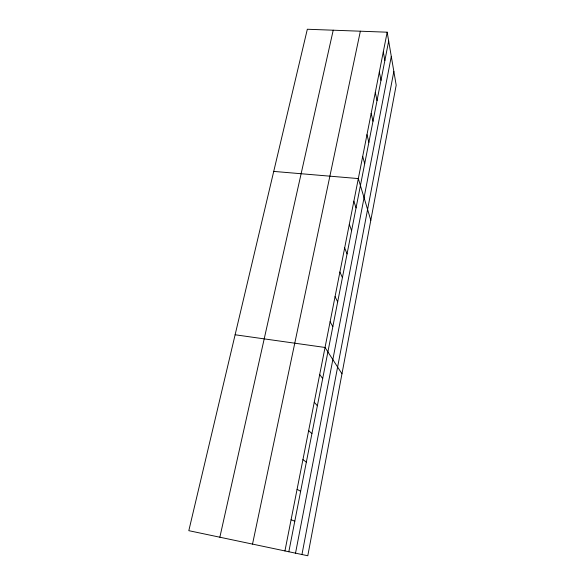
<?xml version="1.0" encoding="UTF-8"?>
<svg xmlns="http://www.w3.org/2000/svg" width="585" height="585" viewBox="0 0 585 585"><rect width="100%" height="100%" fill="white"/><g stroke="black" fill="none" stroke-linecap="round" stroke-linejoin="round"><path stroke-width="0.88" d="M301.955 554.521L393.844 71.421M295.52 553.176L391.292 56.431M284.932 550.953L387.175 32.197L307.33 29.25L188.816 530.675L307.79 555.75L396.184 85.183L387.175 32.197M288.822 551.765L388.674 41.03M252.523 544.109L360.36 31.202M219.85 537.22L333.216 30.208M273.729 171.405L358.32 178.579L370.817 220.238M235.119 334.766L325.041 347.468L341.969 373.815M291.081 519.765L294.803 521.177M297.078 489.323L300.646 491.305M302.935 459.613L306.35 462.135M308.653 430.589L311.922 433.631M314.24 402.239L317.362 405.771M319.702 374.539L322.693 378.539M330.101 321.765L332.836 326.627M335.059 296.624L337.677 301.875M339.907 272.01L342.415 277.641M344.66 247.916L347.059 253.912M349.311 224.326L351.6 230.665M353.859 201.218L356.053 207.887M362.693 156.4L364.696 163.69M366.978 134.667L368.886 142.243M371.175 113.358L372.996 121.212M375.292 92.474L377.032 100.591M379.329 71.992L380.989 80.357M383.292 51.904L384.864 60.511"/></g></svg>
